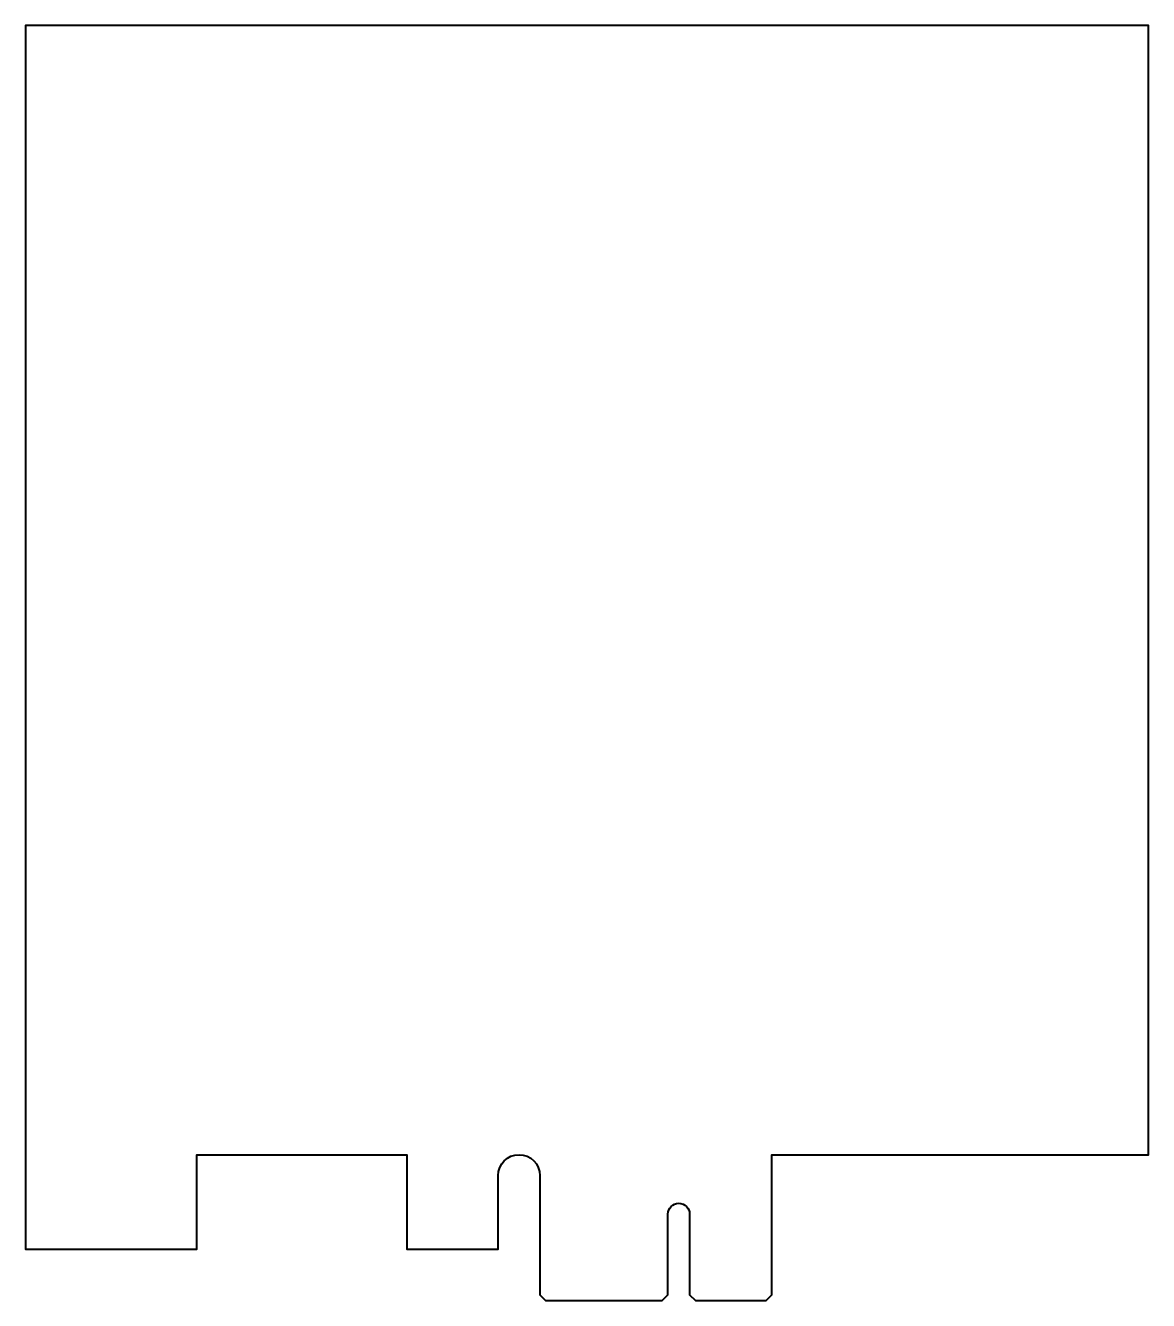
# Model space of a CAD drawing. Header units: inches. Extents: x 4.56 to 8.43, y 7.27 to 11.66.
import ezdxf

# ---------------------------------------------------------------- set-up
doc = ezdxf.new("R2010")
doc.units = ezdxf.units.IN
doc.header["$MEASUREMENT"] = 0
doc.layers.add('EDGE', color=7, linetype='Continuous', lineweight=0)

msp = doc.modelspace()

# ---------------------------------------------------------------- linework, layer by layer
at = {"layer": 'EDGE', "color": 216, "lineweight": 40, "true_color": 0x7f007f}
msp.add_open_spline([(6.7724, 7.5689), (6.7724, 7.5689), (6.7724, 7.2912), (6.7724, 7.2912), (6.7724, 7.2912), (6.7526, 7.2715), (6.7526, 7.2715), (6.7526, 7.2715), (6.3511, 7.2715), (6.3511, 7.2715), (6.3511, 7.2715), (6.3314, 7.2912), (6.3314, 7.2912), (6.3314, 7.2912), (6.3314, 7.7017), (6.3314, 7.7017), (6.3314, 7.7414), (6.2992, 7.7736), (6.2596, 7.7736), (6.2199, 7.7736), (6.1876, 7.7414), (6.1876, 7.7017), (6.1876, 7.7017), (6.1876, 7.4487), (6.1876, 7.4487), (6.1876, 7.4487), (5.8728, 7.4487), (5.8728, 7.4487), (5.8728, 7.4487), (5.8728, 7.7736), (5.8728, 7.7736), (5.8728, 7.7736), (5.1503, 7.7736), (5.1503, 7.7736), (5.1503, 7.7736), (5.1503, 7.4487), (5.1503, 7.4487), (5.1503, 7.4487), (4.5597, 7.4487), (4.5597, 7.4487), (4.5597, 7.4487), (4.5597, 11.6612), (4.5597, 11.6612), (4.5597, 11.6612), (8.4274, 11.6612), (8.4274, 11.6612), (8.4274, 11.6612), (8.4274, 7.7733), (8.4274, 7.7733), (8.4274, 7.7733), (7.1306, 7.7736), (7.1306, 7.7736), (7.1306, 7.7736), (7.1306, 7.2912), (7.1306, 7.2912), (7.1306, 7.2912), (7.1109, 7.2715), (7.1109, 7.2715), (7.1109, 7.2715), (6.8668, 7.2715), (6.8668, 7.2715), (6.8668, 7.2715), (6.8471, 7.2912), (6.8471, 7.2912), (6.8471, 7.2912), (6.8471, 7.5689), (6.8471, 7.5689), (6.8471, 7.5894), (6.8304, 7.6062), (6.8097, 7.6062), (6.789, 7.6062), (6.7724, 7.5894), (6.7724, 7.5689)], degree=3, knots=[0, 0, 0, 0, 1, 1, 1, 2, 2, 2, 3, 3, 3, 4, 4, 4, 5, 5, 5, 6, 6, 6, 7, 7, 7, 8, 8, 8, 9, 9, 9, 10, 10, 10, 11, 11, 11, 12, 12, 12, 13, 13, 13, 14, 14, 14, 15, 15, 15, 16, 16, 16, 17, 17, 17, 18, 18, 18, 19, 19, 19, 20, 20, 20, 21, 21, 21, 22, 22, 22, 23, 23, 23, 24, 24, 24, 24], dxfattribs=at)

doc.saveas('drawing.dxf')
